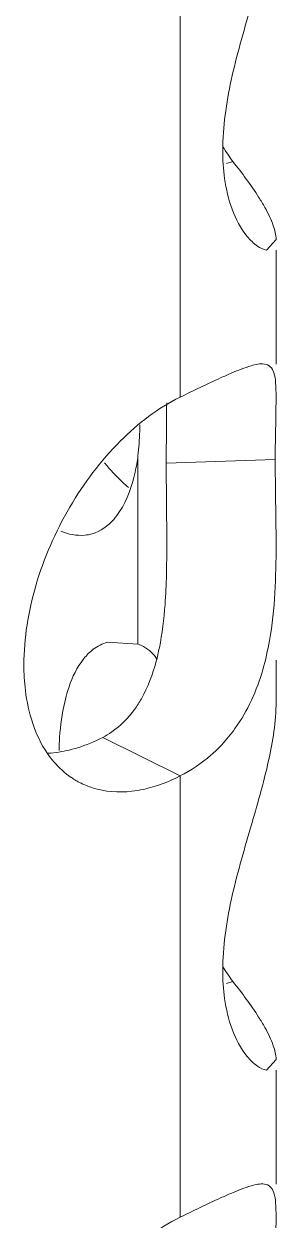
# Model space of a CAD drawing. Header units: millimetres. Extents: x 1177 to 4147, y 93 to 2194.
# Drawn here: x 3571.3 to 3573.73, y 1094.25 to 1105.73 of the extents above; entities that cross this region are included whole.
import ezdxf

# ---------------------------------------------------------------- set-up
doc = ezdxf.new("R2010")
doc.units = ezdxf.units.MM
doc.header["$LTSCALE"] = 0.1
doc.layers.get('0').update_dxf_attribs({"lineweight": 13})

# ---------------------------------------------------------------- blocks, each defined once
blk = doc.blocks.new('01')
for p, q in [((4032.714, 1156.94), (4032.714, 1162.994)), ((4033.351, 1160.147), (4033.44, 1160.173)), ((4033.901, 1158.96), (4034.032, 1159.105)), ((4034.032, 1157.395), (4034.032, 1158.96)), ((4032.137, 1153.552), (4032.137, 1156.138)), ((4032.525, 1156.035), (4034.021, 1156.087)), ((4031.719, 1153.581), (4032.137, 1153.552)), ((4034.032, 1152.76), (4034.032, 1153.335)), ((4031.653, 1152.274), (4032.714, 1151.744)), ((4032.714, 1145.69), (4032.714, 1151.744)), ((4033.351, 1148.897), (4033.44, 1148.923)), ((4033.901, 1147.71), (4034.032, 1147.855)), ((4034.032, 1146.145), (4034.032, 1147.71))]:
    blk.add_line(p, q)
for centre, radius, start, end in [((4036.657, 1162.518), 3.981, 212.5434, 216.0915), ((4027.635, 1156.627), 4.529, 355.8841, 358.0542), ((4027.143, 1156.646), 5.021, 358.0343, 359.0552), ((4028.262, 1156.582), 3.9, 353.4712, 355.8898), ((4031.753, 1153.619), 2.108, 311.1088, 316.6755), ((4032.015, 1152.821), 1.359, 214.4352, 220.5122), ((4031.76, 1153.613), 2.098, 297.0328, 311.0773), ((4031.86, 1152.664), 1.137, 235.8831, 243.3777), ((4036.657, 1151.268), 3.981, 212.5434, 216.0915)]:
    blk.add_arc(centre, radius, start, end)
for points, knots in [([(4034.032, 1164.01), (4034.032, 1163.74), (4033.937, 1163.153), (4033.675, 1162.259), (4033.399, 1161.315), (4033.3, 1160.651), (4033.3, 1160.328)], [0, 0, 0, 0, 0.215429, 0.469664, 0.742461, 1, 1, 1, 1]), ([(4033.3, 1160.328), (4033.3, 1160.198), (4033.326, 1159.788), (4033.456, 1159.366), (4033.636, 1159.146)], [0, 0, 0, 0, 0.31316, 1, 1, 1, 1]), ([(4033.878, 1159.544), (4033.851, 1159.592), (4033.719, 1159.811), (4033.565, 1160.016), (4033.44, 1160.173)], [0, 0, 0, 0, 0.214938, 1, 1, 1, 1]), ([(4034.032, 1159.105), (4034.032, 1159.169), (4033.991, 1159.324), (4033.923, 1159.464), (4033.878, 1159.544)], [0, 0, 0, 0, 0.41032, 1, 1, 1, 1]), ([(4033.636, 1159.146), (4033.677, 1159.096), (4033.755, 1159.018), (4033.857, 1158.965), (4033.901, 1158.96)], [0, 0, 0, 0, 0.59246, 1, 1, 1, 1]), ([(4033.874, 1157.395), (4033.813, 1157.404), (4033.655, 1157.367), (4033.511, 1157.31), (4033.424, 1157.273)], [0, 0, 0, 0, 0.393589, 1, 1, 1, 1]), ([(4033.424, 1157.273), (4033.372, 1157.251), (4033.133, 1157.145), (4032.898, 1157.03), (4032.714, 1156.94)], [0, 0, 0, 0, 0.213052, 1, 1, 1, 1]), ([(4034.032, 1156.947), (4034.032, 1157.012), (4034.03, 1157.122), (4034.013, 1157.264), (4033.964, 1157.365), (4033.902, 1157.391), (4033.874, 1157.395)], [0, 0, 0, 0, 0.374969, 0.643761, 0.831192, 1, 1, 1, 1]), ([(4032.714, 1156.94), (4032.41, 1156.792), (4031.828, 1156.342), (4031.156, 1155.445), (4030.697, 1154.393), (4030.571, 1153.635), (4030.571, 1153.27)], [0, 0, 0, 0, 0.229092, 0.487552, 0.752826, 1, 1, 1, 1]), ([(4034.021, 1156.087), (4034.021, 1156.171), (4034.023, 1156.458), (4034.032, 1156.745), (4034.032, 1156.947)], [0, 0, 0, 0, 0.294298, 1, 1, 1, 1]), ([(4032.525, 1156.035), (4032.525, 1156.11), (4032.526, 1156.386), (4032.53, 1156.662), (4032.531, 1156.863)], [0, 0, 0, 0, 0.272011, 1, 1, 1, 1]), ([(4032.137, 1156.138), (4032.127, 1156.062), (4032.081, 1155.797), (4031.99, 1155.534), (4031.885, 1155.372)], [0, 0, 0, 0, 0.284987, 1, 1, 1, 1]), ([(4034.032, 1154.918), (4034.032, 1155.02), (4034.029, 1155.409), (4034.021, 1155.799), (4034.021, 1156.087)], [0, 0, 0, 0, 0.260842, 1, 1, 1, 1]), ([(4032.007, 1155.702), (4031.979, 1155.725), (4031.861, 1155.829), (4031.755, 1155.945), (4031.679, 1156.038)], [0, 0, 0, 0, 0.233401, 1, 1, 1, 1]), ([(4032.532, 1154.918), (4032.532, 1155.016), (4032.53, 1155.388), (4032.525, 1155.76), (4032.525, 1156.035)], [0, 0, 0, 0, 0.261351, 1, 1, 1, 1]), ([(4031.885, 1155.372), (4031.861, 1155.334), (4031.764, 1155.203), (4031.622, 1155.099), (4031.508, 1155.066)], [0, 0, 0, 0, 0.277169, 1, 1, 1, 1]), ([(4031.508, 1155.066), (4031.475, 1155.057), (4031.33, 1155.03), (4031.18, 1155.061), (4031.076, 1155.101)], [0, 0, 0, 0, 0.235867, 1, 1, 1, 1]), ([(4033.851, 1153.205), (4033.888, 1153.335), (4034.014, 1153.898), (4034.032, 1154.478), (4034.032, 1154.918)], [0, 0, 0, 0, 0.235986, 1, 1, 1, 1]), ([(4032.386, 1153.314), (4032.403, 1153.377), (4032.462, 1153.634), (4032.493, 1153.897), (4032.508, 1154.097)], [0, 0, 0, 0, 0.244036, 1, 1, 1, 1]), ([(4031.355, 1153.303), (4031.367, 1153.321), (4031.417, 1153.387), (4031.475, 1153.446), (4031.524, 1153.482)], [0, 0, 0, 0, 0.264167, 1, 1, 1, 1]), ([(4032.137, 1153.552), (4032.164, 1153.544), (4032.269, 1153.501), (4032.355, 1153.416), (4032.401, 1153.343)], [0, 0, 0, 0, 0.242725, 1, 1, 1, 1]), ([(4031.131, 1152.757), (4031.143, 1152.811), (4031.194, 1153.001), (4031.273, 1153.187), (4031.355, 1153.303)], [0, 0, 0, 0, 0.278554, 1, 1, 1, 1]), ([(4032.09, 1152.658), (4032.124, 1152.705), (4032.253, 1152.909), (4032.339, 1153.138), (4032.386, 1153.314)], [0, 0, 0, 0, 0.240294, 1, 1, 1, 1]), ([(4030.571, 1153.27), (4030.571, 1153.153), (4030.594, 1152.732), (4030.721, 1152.305), (4030.894, 1152.053)], [0, 0, 0, 0, 0.277223, 1, 1, 1, 1]), ([(4033.286, 1152.173), (4033.352, 1152.242), (4033.603, 1152.547), (4033.768, 1152.917), (4033.851, 1153.205)], [0, 0, 0, 0, 0.241743, 1, 1, 1, 1]), ([(4031.054, 1152.094), (4031.055, 1152.154), (4031.065, 1152.376), (4031.094, 1152.599), (4031.131, 1152.757)], [0, 0, 0, 0, 0.267779, 1, 1, 1, 1]), ([(4031.653, 1152.274), (4031.696, 1152.296), (4031.863, 1152.397), (4032.004, 1152.539), (4032.09, 1152.658)], [0, 0, 0, 0, 0.24473, 1, 1, 1, 1]), ([(4034.032, 1152.76), (4034.032, 1152.49), (4033.937, 1151.903), (4033.675, 1151.009), (4033.399, 1150.065), (4033.3, 1149.401), (4033.3, 1149.078)], [0, 0, 0, 0, 0.215429, 0.469664, 0.742461, 1, 1, 1, 1]), ([(4031.193, 1152.1), (4031.231, 1152.11), (4031.39, 1152.153), (4031.542, 1152.217), (4031.653, 1152.274)], [0, 0, 0, 0, 0.240401, 1, 1, 1, 1]), ([(4032.051, 1151.534), (4032.106, 1151.54), (4032.335, 1151.579), (4032.556, 1151.663), (4032.714, 1151.744)], [0, 0, 0, 0, 0.236094, 1, 1, 1, 1]), ([(4031.351, 1151.648), (4031.402, 1151.622), (4031.624, 1151.531), (4031.872, 1151.514), (4032.051, 1151.534)], [0, 0, 0, 0, 0.24274, 1, 1, 1, 1]), ([(4033.3, 1149.078), (4033.3, 1148.948), (4033.326, 1148.538), (4033.456, 1148.116), (4033.636, 1147.896)], [0, 0, 0, 0, 0.31316, 1, 1, 1, 1]), ([(4033.878, 1148.294), (4033.851, 1148.342), (4033.719, 1148.561), (4033.565, 1148.766), (4033.44, 1148.923)], [0, 0, 0, 0, 0.214938, 1, 1, 1, 1]), ([(4034.032, 1147.855), (4034.032, 1147.919), (4033.991, 1148.074), (4033.923, 1148.214), (4033.878, 1148.294)], [0, 0, 0, 0, 0.41032, 1, 1, 1, 1]), ([(4033.636, 1147.896), (4033.677, 1147.846), (4033.755, 1147.768), (4033.857, 1147.715), (4033.901, 1147.71)], [0, 0, 0, 0, 0.59246, 1, 1, 1, 1]), ([(4033.874, 1146.145), (4033.813, 1146.154), (4033.655, 1146.117), (4033.511, 1146.06), (4033.424, 1146.023)], [0, 0, 0, 0, 0.393589, 1, 1, 1, 1]), ([(4034.032, 1145.697), (4034.032, 1145.762), (4034.03, 1145.872), (4034.013, 1146.014), (4033.964, 1146.115), (4033.902, 1146.141), (4033.874, 1146.145)], [0, 0, 0, 0, 0.374969, 0.643761, 0.831192, 1, 1, 1, 1]), ([(4033.424, 1146.023), (4033.372, 1146.001), (4033.133, 1145.895), (4032.898, 1145.78), (4032.714, 1145.69)], [0, 0, 0, 0, 0.213052, 1, 1, 1, 1]), ([(4032.714, 1145.69), (4032.41, 1145.542), (4031.828, 1145.092), (4031.156, 1144.195), (4030.697, 1143.143), (4030.571, 1142.385), (4030.571, 1142.02)], [0, 0, 0, 0, 0.229092, 0.487552, 0.752826, 1, 1, 1, 1]), ([(4034.021, 1144.837), (4034.021, 1144.921), (4034.023, 1145.208), (4034.032, 1145.495), (4034.032, 1145.697)], [0, 0, 0, 0, 0.294298, 1, 1, 1, 1])]:
    blk.add_open_spline(points, degree=3, knots=knots)
for points in [[(4032.508, 1154.097), (4032.528, 1154.37), (4032.532, 1154.644), (4032.532, 1154.918)], [(4031.524, 1153.482), (4031.582, 1153.526), (4031.649, 1153.56), (4031.719, 1153.581)], [(4030.906, 1152.057), (4031.003, 1152.062), (4031.099, 1152.078), (4031.193, 1152.1)], [(4030.982, 1151.939), (4031.052, 1151.857), (4031.133, 1151.783), (4031.222, 1151.723)]]:
    blk.add_open_spline(points, degree=3)

msp = doc.modelspace()

# ---------------------------------------------------------------- block references
at = {"xscale": 0.7, "yscale": 0.7, "zscale": 0.7}
msp.add_blockref('01', (749.903, 292.29), dxfattribs=at)

doc.saveas('drawing.dxf')
